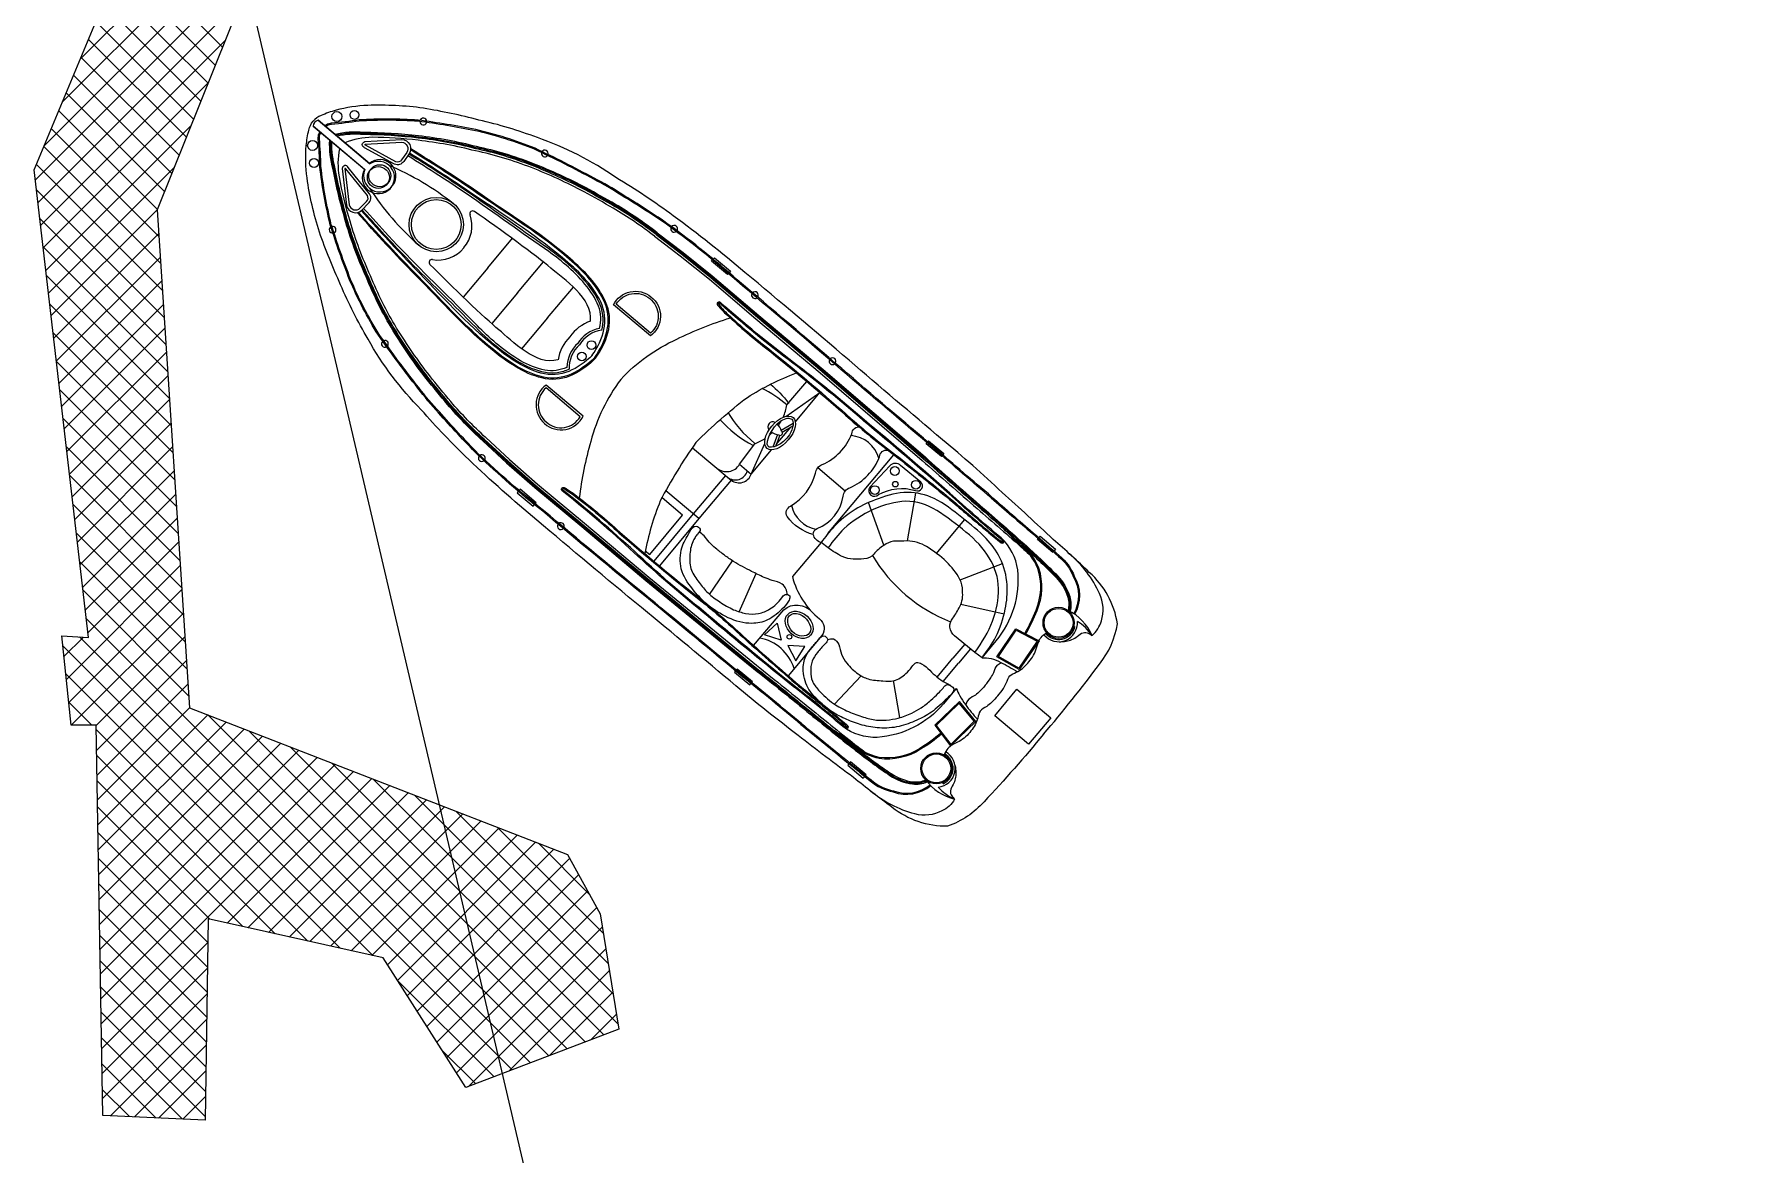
# Model space of a CAD drawing. Header units: metres. Extents: x 292998 to 294739, y 1989732 to 1993098.
# Drawn here: x 294618.9 to 294738.8, y 1990313.1 to 1990391.4 of the extents above; entities that cross this region are included whole.
import ezdxf

# ---------------------------------------------------------------- set-up
doc = ezdxf.new("R2010")
doc.units = ezdxf.units.M
doc.header["$MEASUREMENT"] = 0
doc.layers.add('PORT', color=5, linetype='Continuous')
doc.layers.add('village', color=3, linetype='Continuous')

msp = doc.modelspace()

# ---------------------------------------------------------------- linework, layer by layer
at = {"color": 32, "true_color": 0xcd6928}
for p, q in [((294650.64, 1990375.12), (294652.37, 1990377.18)), ((294652.73, 1990373.36), (294654.53, 1990375.52)), ((294650.64, 1990375.12), (294648.91, 1990373.05)), ((294652.73, 1990373.36), (294650.92, 1990371.21)), ((294654.82, 1990371.61), (294656.63, 1990373.77)), ((294654.82, 1990371.61), (294653, 1990369.45)), ((294671.5, 1990364.72), (294673.86, 1990366.39)), ((294672.16, 1990364.35), (294673.86, 1990366.39)), ((294670.91, 1990363.46), (294670.59, 1990362.57)), ((294671.06, 1990363.41), (294670.77, 1990362.62)), ((294670.82, 1990362.76), (294671.83, 1990363.96)), ((294671.16, 1990363.75), (294672, 1990364.24)), ((294671.24, 1990363.62), (294671.99, 1990364.06)), ((294669.07, 1990360.68), (294670.02, 1990362.82)), ((294669.07, 1990360.68), (294670.5, 1990362.38)), ((294668.26, 1990361.37), (294669.07, 1990360.68)), ((294675.65, 1990359.5), (294673.72, 1990361.12)), ((294674.44, 1990356.53), (294679.05, 1990362.03)), ((294678.34, 1990355.71), (294677.28, 1990358.69)), ((294680.01, 1990356.01), (294680.59, 1990359.36)), ((294665.02, 1990357.9), (294662.25, 1990354.6)), ((294665.41, 1990357.57), (294662.65, 1990354.27)), ((294682.04, 1990355.13), (294683.99, 1990357.49)), ((294666.16, 1990352.27), (294667.76, 1990354.62)), ((294683.69, 1990353.28), (294686.64, 1990354.42)), ((294668.23, 1990351.05), (294669.41, 1990353.72)), ((294683.74, 1990351.59), (294686.76, 1990350.9)), ((294691.63, 1990350.03), (294691.7, 1990350.01)), ((294682.07, 1990346.48), (294683.18, 1990347.8)), ((294684.01, 1990348.79), (294683.18, 1990347.8)), ((294684.41, 1990348.46), (294683.58, 1990347.47)), ((294674.89, 1990344.59), (294676.76, 1990346.58)), ((294682.49, 1990346.18), (294683.58, 1990347.47)), ((294679.47, 1990343.65), (294679.03, 1990346.24)), ((294682.46, 1990339.1), (294682.49, 1990339.03))]:
    msp.add_line(p, q, dxfattribs=at)
for points in [[(294689.51, 1990342.49, 0.01736), (294693.44, 1990347.4, 0.12634), (294694.69, 1990350.21, 0.172899), (294692.72, 1990353.81, 0.013884), (294690.2, 1990356.1, 0.008973), (294686.62, 1990359.4, 0.01509), (294682.45, 1990363.09, -0.002245), (294675.91, 1990368.65, 0.003342), (294668.63, 1990374.79, 0.016984), (294663.62, 1990378.75, 0.024546), (294659.61, 1990381.42, 0.067942), (294654.11, 1990384.22, 0.033948), (294650.02, 1990385.45, 0.022001), (294646.14, 1990386.28, 0.042872), (294642.25, 1990386.47, 0.059514), (294640.03, 1990386.13, 0.046364), (294638.98, 1990385.76, 0.104882), (294638.42, 1990385.37, 0.104882)], [(294689.51, 1990342.49, -0.01736), (294685.36, 1990337.77, -0.12634), (294682.81, 1990336.05, -0.172899), (294678.93, 1990337.37, -0.013884), (294676.23, 1990339.46, -0.008973), (294672.36, 1990342.41, -0.01509), (294668, 1990345.87, 0.002245), (294661.39, 1990351.35, -0.003342), (294654.08, 1990357.46, -0.016984), (294649.31, 1990361.7, -0.024546), (294645.99, 1990365.19, -0.067942), (294642.27, 1990370.12, -0.033948), (294640.35, 1990373.93, -0.022001), (294638.87, 1990377.61, -0.042872), (294638, 1990381.4, -0.059514), (294637.95, 1990383.66, -0.046364), (294638.13, 1990384.75, -0.104882), (294638.42, 1990385.37, -0.104882)], [(294685.91, 1990359.08, -0.006425), (294681.93, 1990362.51, -0.002217), (294675.4, 1990368.06, 0.003368), (294668.08, 1990374.28, 0.024633), (294663.38, 1990378.08, 0.015037), (294660.02, 1990380.26, 0.025439), (294658.09, 1990381.38, 0.013843), (294653.95, 1990383.47, 0.040266), (294649.8, 1990384.78, 0.016729), (294645.78, 1990385.44, 0.029739), (294641.64, 1990385.46, -0.01525), (294639.7, 1990385.22, 0.132389), (294639.36, 1990385.11, 0.028442), (294639.24, 1990385.03, 0.028442)], [(294685.86, 1990359.02, -0.006424), (294681.88, 1990362.45, -0.002217), (294675.35, 1990368, 0.003368), (294668.03, 1990374.22, 0.024633), (294663.34, 1990378.02, 0.015038), (294659.98, 1990380.19, 0.025461), (294658.06, 1990381.31, 0.013839), (294653.92, 1990383.4, 0.040238), (294649.78, 1990384.7, 0.016715), (294645.78, 1990385.36, 0.029693), (294641.65, 1990385.38, -0.015234), (294639.71, 1990385.14, 0.134036), (294639.4, 1990385.04, 0.024879), (294639.3, 1990384.98, 0.024879)], [(294672.55, 1990343.17, 0.006425), (294668.48, 1990346.49, 0.002217), (294661.88, 1990351.95, -0.003368), (294654.49, 1990358.08, -0.024633), (294649.93, 1990362.05, -0.015037), (294647.2, 1990364.98, -0.025439), (294645.76, 1990366.69, -0.013843), (294642.99, 1990370.41, -0.040266), (294640.98, 1990374.27, -0.016729), (294639.63, 1990378.11, -0.029739), (294638.89, 1990382.19, 0.01525), (294638.79, 1990384.13, -0.132389), (294638.84, 1990384.49, -0.028442), (294638.9, 1990384.62, -0.028442)], [(294672.6, 1990343.22, 0.006424), (294668.53, 1990346.55, 0.002217), (294661.93, 1990352.01, -0.003368), (294654.54, 1990358.14, -0.024633), (294649.98, 1990362.11, -0.015038), (294647.26, 1990365.03, -0.025461), (294645.82, 1990366.73, -0.013839), (294643.05, 1990370.45, -0.040238), (294641.05, 1990374.3, -0.016715), (294639.7, 1990378.13, -0.029693), (294638.97, 1990382.19, 0.015234), (294638.87, 1990384.14, -0.134036), (294638.91, 1990384.46, -0.024879), (294638.96, 1990384.57, -0.024879)], [(294650.29, 1990363.01, -0.031596), (294647.83, 1990365.55, -0.004928), (294646.33, 1990367.37, -0.02844), (294644.01, 1990370.74, -0.042875), (294642.16, 1990374.43, -0.035347), (294640.72, 1990378.28, -0.024093), (294639.82, 1990382, -0.079837), (294639.59, 1990384.03)], [(294650.34, 1990363.07, -0.031592), (294647.88, 1990365.6, -0.004926), (294646.4, 1990367.42, -0.028436), (294644.07, 1990370.78, -0.042895), (294642.23, 1990374.46, -0.035363), (294640.79, 1990378.3, -0.024111), (294639.89, 1990382.02, -0.077658), (294639.67, 1990383.97, -0.077658)], [(294650.39, 1990363.12, -0.031588), (294647.94, 1990365.65, -0.004924), (294646.46, 1990367.46, -0.028433), (294644.14, 1990370.82, -0.042917), (294642.3, 1990374.49, -0.035379), (294640.86, 1990378.32, -0.02413), (294639.97, 1990382.03, -0.075408), (294639.74, 1990383.91, -0.075408)], [(294662.5, 1990377.56, 0.031596), (294659.57, 1990379.55, 0.004928), (294657.52, 1990380.7, 0.02844), (294653.8, 1990382.41, 0.042875), (294649.85, 1990383.59, 0.035347), (294645.8, 1990384.34, 0.024093), (294641.98, 1990384.58, 0.079837), (294639.94, 1990384.44)], [(294662.45, 1990377.5, 0.031592), (294659.54, 1990379.48, 0.004926), (294657.49, 1990380.63, 0.028436), (294653.77, 1990382.34, 0.042895), (294649.83, 1990383.51, 0.035363), (294645.79, 1990384.26, 0.024111), (294641.98, 1990384.5, 0.077658), (294640.01, 1990384.38, 0.077658)], [(294662.41, 1990377.44, 0.031588), (294659.5, 1990379.41, 0.004924), (294657.45, 1990380.56, 0.028433), (294653.74, 1990382.26, 0.042917), (294649.81, 1990383.44, 0.035379), (294645.78, 1990384.19, 0.02413), (294641.97, 1990384.43, 0.075408), (294640.09, 1990384.32, 0.075408)], [(294662.31, 1990377.32, 0.031581), (294659.42, 1990379.28, 0.00492), (294657.38, 1990380.43, 0.028426), (294653.69, 1990382.12, 0.042959), (294649.78, 1990383.29, 0.035411), (294645.77, 1990384.03, 0.028829), (294642.57, 1990384.24, 0.092336), (294640.64, 1990383.86, 0.080328)], [(294645.12, 1990383.07), (294644.76, 1990382.56, -0.382221), (294644.12, 1990382.36), (294642.03, 1990383.51, -0.786544), (294642.04, 1990383.94), (294644.62, 1990384.08, -0.616464), (294645.12, 1990383.07, -3.844907)], [(294650.49, 1990363.24, -0.031581), (294648.06, 1990365.75, -0.00492), (294646.58, 1990367.56, -0.028426), (294644.27, 1990370.9, -0.042959), (294642.44, 1990374.55, -0.035411), (294641.01, 1990378.37, -0.028829), (294640.26, 1990381.48, -0.092336), (294640.3, 1990383.44, -0.080328)], [(294641.85, 1990379.17), (294642.28, 1990379.61, 0.382221), (294642.38, 1990380.28), (294640.88, 1990382.14, 0.786544), (294640.46, 1990382.05), (294640.76, 1990379.49, 0.616464), (294641.85, 1990379.17, 3.844907)], [(294662.31, 1990377.32), (294664.11, 1990375.95), (294666.15, 1990374.31), (294669.4, 1990371.54), (294673.9, 1990367.77), (294681.03, 1990361.64, 0.002601), (294684.87, 1990358.27, -0.00441), (294688.14, 1990355.42, -0.002867), (294688.62, 1990354.97, -0.002867)], [(294662.41, 1990377.44), (294664.21, 1990376.07), (294666.25, 1990374.43), (294669.5, 1990371.66), (294674, 1990367.89), (294681.13, 1990361.76, 0.002601), (294684.97, 1990358.39, -0.00441), (294688.24, 1990355.53, -0.012997), (294690.39, 1990353.46, -0.113276), (294691.21, 1990352.07, -0.142458), (294691.23, 1990351.15, -0.142458)], [(294662.45, 1990377.5), (294664.26, 1990376.13), (294666.3, 1990374.48), (294669.55, 1990371.72), (294674.05, 1990367.95), (294681.18, 1990361.82, 0.002601), (294685.02, 1990358.45, -0.004411), (294688.29, 1990355.59, -0.013003), (294690.44, 1990353.52, -0.113337), (294691.28, 1990352.09, -0.144821), (294691.3, 1990351.12, -0.138987)], [(294662.5, 1990377.56), (294664.3, 1990376.19), (294666.35, 1990374.54), (294669.6, 1990371.78), (294674.1, 1990368.01), (294681.23, 1990361.88, 0.002601), (294685.07, 1990358.51, -0.004411), (294688.34, 1990355.64, -0.013009), (294690.5, 1990353.57, -0.113396), (294691.35, 1990352.11, -0.146005), (294691.37, 1990351.08, -1.595219)], [(294662.02, 1990370.35), (294659.43, 1990372.52, -0.483063), (294662.06, 1990373.08, -0.50024), (294662.02, 1990370.35, -0.418424)], [(294685.22, 1990347.84), (294686.2, 1990349.01, 0.202722), (294687.71, 1990353.98, 0.178768), (294686.55, 1990356.22, -0.010028), (294682.96, 1990359.36, 0.005356), (294676.97, 1990364.48, 0.016605), (294672.02, 1990368.5, -0.018921), (294666.91, 1990372.69, 0.925873), (294666.71, 1990372.51, 0.041202), (294667.54, 1990371.67, 0.024461), (294670.44, 1990369.23, -0.012888), (294676.01, 1990364.5, 0.019359), (294679.33, 1990361.82, -0.002375), (294683.18, 1990358.72, 0.006386), (294685.58, 1990356.68, 0.013656), (294686.55, 1990355.88, 0.862706), (294686.73, 1990356.04, -0.648089)], [(294686.67, 1990356, 0.016488), (294686.5, 1990356.16, -0.010023), (294682.91, 1990359.31, 0.005356), (294676.92, 1990364.42, 0.016607), (294671.98, 1990368.44, -0.018921), (294666.86, 1990372.63, -0.01143), (294666.85, 1990372.63, 0.913283), (294666.77, 1990372.56, 0.041174), (294667.59, 1990371.73, 0.024478), (294670.49, 1990369.29, -0.012889), (294676.06, 1990364.56, 0.019362), (294679.38, 1990361.88, -0.002377), (294683.23, 1990358.78, 0.006391), (294685.63, 1990356.73, 0.013664), (294686.6, 1990355.94, -0.000701), (294686.6, 1990355.94, 0.819976), (294686.67, 1990356, 0.819976)], [(294659.94, 1990367.31, -0.096403), (294663.86, 1990370.12, -0.040538), (294667.61, 1990371.61, -1.92312)], [(294659.94, 1990367.31, 0.096403), (294657.85, 1990362.97, 0.040538), (294657.04, 1990359.01, 1.92312)], [(294665.2, 1990362.89, -0.033687), (294668.8, 1990366.05, -0.051879), (294672.23, 1990367.76, -1.92312)], [(294657.31, 1990364.74), (294654.72, 1990366.91, 0.483063), (294654.62, 1990364.22, 0.50024), (294657.31, 1990364.74, 0.418424)], [(294673.41, 1990356.45, -0.164009), (294671.58, 1990357.71, -0.407559), (294671.81, 1990358.45, 0.20466), (294673.57, 1990360.75, -0.28657), (294674.04, 1990361.35, 0.198759), (294676.11, 1990363.51, -0.45148), (294676.69, 1990363.98, -1.463971)], [(294650.29, 1990363.01), (294651.95, 1990361.47), (294653.93, 1990359.74), (294657.22, 1990357.02), (294661.71, 1990353.25), (294668.99, 1990347.28, -0.002601), (294672.97, 1990344.08, 0.004411), (294676.36, 1990341.36, 0.013009), (294678.77, 1990339.6, 0.113396), (294680.36, 1990339.01, 0.146005), (294681.38, 1990339.17, 1.595219)], [(294650.34, 1990363.07), (294652, 1990361.53), (294653.98, 1990359.8), (294657.27, 1990357.08), (294661.76, 1990353.31), (294669.03, 1990347.34, -0.002601), (294673.02, 1990344.14, 0.004411), (294676.4, 1990341.42, 0.013003), (294678.81, 1990339.66, 0.113337), (294680.37, 1990339.08, 0.144821), (294681.33, 1990339.24, 0.138987)], [(294650.39, 1990363.12), (294652.06, 1990361.59), (294654.03, 1990359.86), (294657.31, 1990357.14), (294661.81, 1990353.37), (294669.08, 1990347.4, -0.002601), (294673.07, 1990344.2, 0.00441), (294676.45, 1990341.48, 0.012997), (294678.86, 1990339.73, 0.113276), (294680.38, 1990339.16, 0.142458), (294681.28, 1990339.3, 0.142458)], [(294650.5, 1990363.24), (294652.16, 1990361.7), (294654.13, 1990359.98), (294657.41, 1990357.25), (294661.91, 1990353.48), (294669.18, 1990347.52, -0.002601), (294673.16, 1990344.32, 0.00441), (294676.54, 1990341.61, 0.002867), (294677.07, 1990341.21, 0.002867)], [(294665.2, 1990362.89, 0.033687), (294662.71, 1990358.81, 0.051879), (294661.63, 1990355.12, 1.92312)], [(294664.97, 1990362.52), (294666.67, 1990361.1, 0.462925), (294668.26, 1990361.37), (294669.32, 1990362.81)], [(294673.96, 1990355.9, -0.291269), (294673.41, 1990356.46, -0.299867), (294673.68, 1990356.88, 0.273478), (294675.5, 1990359.13, -0.28657), (294675.97, 1990359.73, 0.198759), (294678.05, 1990361.89, -0.45148), (294678.62, 1990362.36, -1.463971)], [(294666.67, 1990361.1), (294667.4, 1990360.48, 0.545737), (294668.8, 1990360.91, 0.282905)], [(294683.41, 1990345.69), (294682.52, 1990344.62, -0.202722), (294677.89, 1990342.27, -0.178768), (294675.48, 1990343.03, 0.010028), (294671.76, 1990346.02, -0.005356), (294665.68, 1990351.03, -0.016605), (294660.87, 1990355.2, 0.018921), (294655.85, 1990359.51, -0.925873), (294655.99, 1990359.74, -0.041202), (294656.96, 1990359.07, -0.024461), (294659.87, 1990356.63, 0.012888), (294665.49, 1990351.97, -0.019359), (294668.71, 1990349.16, 0.002375), (294672.43, 1990345.91, -0.006386), (294674.86, 1990343.9, -0.013656), (294675.82, 1990343.08, -0.862706), (294675.68, 1990342.88, 0.648089)], [(294667.4, 1990360.48), (294667.67, 1990360.26, 0.516839), (294669.07, 1990360.68, 0.282905)], [(294675.72, 1990342.95, -0.016488), (294675.53, 1990343.09, 0.010023), (294671.81, 1990346.08, -0.005356), (294665.73, 1990351.09, -0.016607), (294660.92, 1990355.26, 0.018921), (294655.9, 1990359.57, 0.01143), (294655.9, 1990359.58, -0.913283), (294655.95, 1990359.67, -0.041174), (294656.91, 1990359.01, -0.024478), (294659.82, 1990356.58, 0.012889), (294665.44, 1990351.91, -0.019362), (294668.66, 1990349.11, 0.002377), (294672.38, 1990345.85, -0.006391), (294674.81, 1990343.85, -0.013664), (294675.76, 1990343.02, 0.000701), (294675.77, 1990343.02, -0.819976), (294675.72, 1990342.95, -0.819976)], [(294685.86, 1990359.02, 0.002941), (294688.74, 1990356.53, -0.002014), (294690.57, 1990354.92, -0.130992), (294691.6, 1990353.51, -0.261832), (294691.63, 1990350.91, -0.261832)], [(294685.91, 1990359.08, 0.002942), (294688.79, 1990356.58, -0.002013), (294690.62, 1990354.98, -0.130442), (294691.67, 1990353.54, -0.261246), (294691.69, 1990350.88, -0.209197)], [(294688.21, 1990349.54, 0.043334), (294688.99, 1990351.17, 0.18333), (294689.12, 1990354.09, 0.123985), (294687.82, 1990355.8, -0.015377), (294686.73, 1990356.86)], [(294673.96, 1990355.9), (294671.95, 1990353.51, 0.158322), (294673.85, 1990350.55, -0.417676), (294674.02, 1990349.4), (294671.65, 1990346.58)], [(294685.22, 1990347.84), (294684.72, 1990348.2), (294683.3, 1990349.38, -0.448043), (294683.18, 1990350.61, 0.025561), (294683.67, 1990351.43, 0.15676), (294683.84, 1990352.52, 0.144288), (294683.67, 1990353.32, 0.079427), (294682.72, 1990354.55, 0.054179), (294681.34, 1990355.61, 0.127294), (294679.99, 1990356.01, -0.025195), (294679.03, 1990355.99, 0.112656), (294678.34, 1990355.7, 0.061652), (294677.64, 1990355.09, -0.222278), (294676.95, 1990354.75, -0.049109), (294676.21, 1990354.74, -0.09997), (294675.44, 1990354.91, -0.045992), (294674.45, 1990355.53), (294673.96, 1990355.9)], [(294688.27, 1990349.51, 0.043195), (294689.06, 1990351.14, 0.183415), (294689.19, 1990354.11, 0.094511), (294688.26, 1990355.51)], [(294692.91, 1990349.4, 0.164393), (294693.56, 1990350.42, 0.188684), (294693.44, 1990352.32, 0.10758), (294691.33, 1990355.1)], [(294669.24, 1990348.7), (294671.34, 1990351.2, -0.406088), (294673.32, 1990351.04)], [(294672.55, 1990343.17, -0.002942), (294675.51, 1990340.75, 0.002013), (294677.4, 1990339.23, 0.130442), (294679.01, 1990338.45, 0.261246), (294681.63, 1990338.89, 0.209197)], [(294672.6, 1990343.22, -0.002941), (294675.56, 1990340.81, 0.002014), (294677.45, 1990339.29, 0.130992), (294679.03, 1990338.52, 0.261832), (294681.59, 1990338.95, 0.261832)], [(294682.34, 1990342.56, -0.043334), (294680.87, 1990341.5, -0.18333), (294678.02, 1990340.87, -0.123985), (294676.11, 1990341.85, 0.015377), (294674.88, 1990342.74)], [(294682.39, 1990342.49, -0.043195), (294680.91, 1990341.44, -0.183415), (294678.01, 1990340.79, -0.094511), (294676.47, 1990341.47)], [(294683.3, 1990337.95, -0.164393), (294682.41, 1990337.13, -0.188684), (294680.52, 1990336.91, -0.10758), (294677.41, 1990338.51)]]:
    msp.add_lwpolyline(points, format="xyb", dxfattribs=at)
for points in [[(294642.01, 1990382), (294638.42, 1990385.02)], [(294638.42, 1990385.02), (294642.04, 1990381.98)], [(294638.77, 1990385.43), (294642.39, 1990382.39)], [(294642.36, 1990382.41), (294638.77, 1990385.43)], [(294667.47, 1990374.71), (294667.41, 1990374.64), (294666.29, 1990375.58), (294666.36, 1990375.66)], [(294666.41, 1990375.72), (294666.5, 1990375.82), (294667.62, 1990374.88), (294667.52, 1990374.77)], [(294671.57, 1990365.53), (294672.97, 1990367.15)], [(294682.42, 1990361.97), (294682.37, 1990361.91), (294681.3, 1990362.81), (294681.36, 1990362.88)], [(294681.41, 1990362.94), (294681.48, 1990363.02), (294682.55, 1990362.12), (294682.47, 1990362.03)], [(294667.67, 1990360.26), (294665.41, 1990357.57), (294663.09, 1990359.52)], [(294667.28, 1990360.59), (294665.02, 1990357.9)], [(294652.78, 1990359.48), (294652.69, 1990359.38), (294653.81, 1990358.44), (294653.91, 1990358.55)], [(294653.96, 1990358.61), (294654.02, 1990358.68), (294652.9, 1990359.62), (294652.83, 1990359.54)], [(294661.66, 1990355.32), (294661.97, 1990355.06), (294664.27, 1990357.81), (294662.83, 1990359.02)], [(294690.2, 1990355.25), (294690.17, 1990355.21), (294689.09, 1990356.12), (294689.14, 1990356.18)], [(294689.19, 1990356.24), (294689.28, 1990356.35), (294690.36, 1990355.44), (294690.25, 1990355.31)], [(294667.97, 1990346.92), (294667.9, 1990346.84), (294668.97, 1990345.94), (294669.05, 1990346.03)], [(294669.1, 1990346.09), (294669.15, 1990346.15), (294668.08, 1990347.05), (294668.01, 1990346.98)], [(294675.92, 1990340.42), (294675.83, 1990340.32), (294676.91, 1990339.41), (294677.02, 1990339.54)], [(294677.07, 1990339.6), (294677.1, 1990339.64), (294676.02, 1990340.55), (294675.97, 1990340.48)]]:
    msp.add_lwpolyline(points, dxfattribs=at)
for points in [[(294644.97, 1990383.18), (294644.6, 1990382.67, -0.383069), (294644.21, 1990382.53), (294642.09, 1990383.7, -0.853636), (294642.07, 1990383.75), (294644.62, 1990383.89, -0.613527)], [(294641.71, 1990379.3), (294642.15, 1990379.75, 0.383069), (294642.22, 1990380.17), (294640.71, 1990382.04, 0.853636), (294640.65, 1990382.05), (294640.95, 1990379.52, 0.613527)], [(294662.02, 1990370.54), (294659.62, 1990372.56, -0.460147), (294661.97, 1990372.96, -0.47706)], [(294657.11, 1990364.7), (294654.72, 1990366.71, 0.460147), (294654.72, 1990364.33, 0.47706)], [(294677.36, 1990359.76, 0.917705), (294677.98, 1990359.25, -0.209704), (294680.57, 1990359.53, 0.850912), (294680.93, 1990360.11), (294679.52, 1990361.29, 0.435659), (294678.77, 1990361.25)]]:
    msp.add_lwpolyline(points, format="xyb", close=True, dxfattribs=at)
for points in [[(294671.16, 1990349.07), (294670, 1990349.43), (294670.89, 1990350.26)], [(294687.81, 1990347.01), (294686.25, 1990347.89), (294687.58, 1990349.87), (294689.2, 1990349.03)], [(294687.79, 1990347.11), (294686.36, 1990347.92), (294687.6, 1990349.77), (294689.08, 1990349)], [(294671.62, 1990348.69), (294672.18, 1990347.61), (294672.83, 1990348.63)], [(294688.47, 1990341.79), (294686.1, 1990343.78), (294687.65, 1990345.63), (294690.02, 1990343.64)], [(294684.77, 1990343.38), (294683.63, 1990344.77), (294681.91, 1990343.12), (294683.02, 1990341.67)], [(294684.67, 1990343.39), (294683.62, 1990344.66), (294682.01, 1990343.11), (294683.03, 1990341.78)]]:
    msp.add_lwpolyline(points, close=True, dxfattribs=at)
for centre, radius in [((294641.32, 1990385.81), 0.313), ((294640.09, 1990385.69), 0.349), ((294638.39, 1990383.67), 0.349), ((294638.49, 1990382.44), 0.313), ((294642.99, 1990381.43), 0.771), ((294643.09, 1990381.55), 0.771), ((294647.04, 1990378.14), 1.9), ((294647.04, 1990378.14), 1.9), ((294647.04, 1990378.14), 1.74), ((294647.04, 1990378.14), 1.74), ((294657.89, 1990369.71), 0.305), ((294657.22, 1990368.91), 0.305), ((294679.11, 1990360.9), 0.304), ((294677.72, 1990359.57), 0.304), ((294679.15, 1990359.98), 0.197), ((294680.58, 1990359.94), 0.304), ((294690.57, 1990350.28), 1.09), ((294690.57, 1990350.28), 1.01), ((294671.74, 1990349.3), 0.163), ((294682.02, 1990340.1), 1.09), ((294682.02, 1990340.1), 1.01)]:
    msp.add_circle(centre, radius, dxfattribs=at)
for centre, radius, start, end in [((294638.88, 1990384.99), 0.456, 103.9029, 176.0881), ((294638.88, 1990384.99), 0.456, 103.9029, 176.0881), ((294646.13, 1990385.34), 0.237, 178.4028, 345.9853), ((294646.13, 1990385.34), 0.237, 4.623, 159.7651), ((294642.99, 1990381.43), 1.13, 149.8795, 122.329), ((294643.09, 1990381.55), 1.13, 157.662, 130.1115), ((294654.63, 1990383.11), 0.237, 167.0147, 321.6489), ((294654.63, 1990383.11), 0.237, 340.284, 148.3797), ((294635.74, 1990363.8), 20.14, 51.5973, 66.6681), ((294659.19, 1990391.75), 20.14, 213.3229, 228.3937), ((294649.59, 1990378.89), 0.202, 54.3332, 200.8009), ((294639.79, 1990377.78), 0.237, 120.2259, 275.368), ((294639.79, 1990377.78), 0.237, 294.0057, 101.5882), ((294647.26, 1990378.04), 2.28, 318.2552, 20.0563), ((294663.68, 1990377.84), 0.237, 157.3348, 309.6105), ((294663.68, 1990377.84), 0.237, 328.2694, 138.6759), ((294646.74, 1990375.49), 0.202, 79.1901, 225.6578), ((294647.17, 1990377.93), 2.28, 259.9347, 321.7359), ((294669.33, 1990373.2), 0.237, 153.6256, 306.2061), ((294669.33, 1990373.2), 0.237, 324.8663, 134.9654), ((294658.78, 1990368.66), 2.89, 109.1196, 145.722), ((294658.89, 1990368.61), 2.3, 100.9573, 148.707), ((294658.89, 1990368.61), 2.15, 97.4999, 148.707), ((294643.45, 1990369.79), 0.237, 131.6114, 299.707), ((294643.45, 1990369.79), 0.237, 318.3421, 112.9763), ((294658.41, 1990368.22), 2.89, 134.269, 170.8714), ((294658.48, 1990368.11), 2.3, 131.284, 179.0337), ((294658.48, 1990368.11), 2.15, 131.284, 182.4911), ((294674.76, 1990368.58), 0.237, 151.2175, 307.4666), ((294674.76, 1990368.58), 0.237, 326.0908, 132.5933), ((294668.07, 1990366.13), 3.55, 335.4297, 350.1855), ((294670.58, 1990363.99), 0.347, 60.7978, 219.1434), ((294671.17, 1990364.66), 1.24, 226.1109, 226.3803), ((294668.07, 1990366.13), 3.55, 309.9446, 314.1845), ((294671.17, 1990364.66), 1.24, 235.598, 261.5909), ((294670.02, 1990363.3), 1.24, 53.6108, 53.8801), ((294670.02, 1990363.3), 1.24, 18.4001, 46.0402), ((294668.07, 1990366.13), 3.55, 324.898, 331.2373), ((294671.09, 1990363.56), 0.166, 229.9955, 49.9955), ((294675.86, 1990361.15), 2.24, 16.62, 84.7674), ((294668.07, 1990366.13), 3.55, 290.6205, 303.9715), ((294650.22, 1990361.8), 0.237, 141.3151, 311.7217), ((294650.22, 1990361.8), 0.237, 330.3805, 122.6562), ((294674.06, 1990359.01), 2.24, 193.1955, 257.3997), ((294655.76, 1990357.04), 0.237, 145.0256, 315.1247), ((294655.76, 1990357.04), 0.237, 333.7849, 126.3654), ((294687.13, 1990360.73), 11.17, 210.895, 248.3676), ((294690.57, 1990350.28), 1.32, 219.3213, 4.2229), ((294689.69, 1990347.99), 3.52, 23.6642, 63.9998), ((294690.01, 1990347.4), 3.52, 34.6376, 57.8701), ((294669.09, 1990346.15), 3.12, 17.4641, 79.3515), ((294690.57, 1990350.28), 1.17, 219.3213, 346.2712), ((294682.02, 1990340.1), 1.32, 275.7681, 60.6697), ((294682.02, 1990340.1), 1.17, 293.7198, 60.6697), ((294684.13, 1990341.37), 3.52, 215.9912, 256.3268), ((294684.76, 1990341.15), 3.52, 222.1209, 245.3534)]:
    msp.add_arc(centre, radius, start, end, dxfattribs=at)
for start_param, end_param in [(4.712389, 5.232342), (0.830012, 1.576846)]:
    msp.add_ellipse((294670.44, 1990364.18), major_axis=(-3.17, 2.66), ratio=0.425319, start_param=start_param, end_param=end_param, dxfattribs=at)
for centre, major_axis, ratio in [((294671.09, 1990363.56), (0.91, 1.08), 0.533092), ((294672.42, 1990350.14), (-0.799, 0.734), 0.758117)]:
    msp.add_ellipse(centre, major_axis=major_axis, ratio=ratio, dxfattribs=at)
for points, knots in [([(294658.46, 1990370.87), (294658.58, 1990371.4), (294658.58, 1990371.92), (294657.97, 1990373.51), (294657.03, 1990374.51), (294655.21, 1990376.09), (294654.21, 1990376.74), (294651.24, 1990378.81), (294649.27, 1990380.26), (294646.5, 1990382.03), (294645.78, 1990382.49), (294645.05, 1990382.94)], [0.0248254, 0.0248254, 0.0248254, 0.0248254, 0.0474598, 0.0474598, 0.0949196, 0.0949196, 0.1423794, 0.1423794, 0.237299, 0.237299, 0.2709084, 0.2709084, 0.2709084, 0.2709084]), ([(294658.61, 1990370.74), (294658.69, 1990371.02), (294658.86, 1990372.25), (294657.07, 1990375.03), (294653.26, 1990377.53), (294649.18, 1990380.54), (294646.31, 1990382.33), (294645.13, 1990383.07)], [0.0234044, 0.0234044, 0.0234044, 0.0234044, 0.0350942, 0.0739111, 0.138251, 0.2165713, 0.2709084, 0.2709084, 0.2709084, 0.2709084]), ([(294657.93, 1990368.97), (294658.73, 1990370.1), (294659.14, 1990371.47), (294657.95, 1990373.98), (294656.88, 1990374.97), (294653.79, 1990377.55), (294651.56, 1990378.93), (294647.98, 1990381.37), (294646.57, 1990382.26), (294645.17, 1990383.14)], [0, 0, 0, 0, 0.0508337, 0.0508337, 0.1016674, 0.1016674, 0.2060328, 0.2060328, 0.2709084, 0.2709084, 0.2709084, 0.2709084]), ([(294658.12, 1990368.83), (294658.9, 1990369.94), (294659.38, 1990371.34), (294658.32, 1990373.88), (294657.3, 1990374.89), (294654.31, 1990377.48), (294652.12, 1990378.8), (294648.44, 1990381.34), (294646.88, 1990382.34), (294645.24, 1990383.36)], [0, 0, 0, 0, 0.0480884, 0.0480884, 0.0961768, 0.0961768, 0.1985377, 0.1985377, 0.2704106, 0.2704106, 0.2704106, 0.2704106]), ([(294658.18, 1990368.79), (294658.94, 1990369.86), (294659.46, 1990371.23), (294658.5, 1990373.75), (294657.53, 1990374.76), (294654.59, 1990377.38), (294652.4, 1990378.69), (294648.64, 1990381.31), (294646.98, 1990382.36), (294645.25, 1990383.44)], [0, 0, 0, 0, 0.0462196, 0.0462196, 0.0924392, 0.0924392, 0.1947325, 0.1947325, 0.2709084, 0.2709084, 0.2709084, 0.2709084]), ([(294658.18, 1990368.79), (294657.25, 1990367.85), (294656, 1990367.1), (294653.35, 1990367.61), (294652.18, 1990368.39), (294649.09, 1990370.83), (294647.43, 1990372.76), (294644.19, 1990376.01), (294642.87, 1990377.46), (294641.5, 1990378.98)], [0, 0, 0, 0, 0.0462196, 0.0462196, 0.0924392, 0.0924392, 0.1947325, 0.1947325, 0.2709084, 0.2709084, 0.2709084, 0.2709084]), ([(294658.12, 1990368.84), (294657.17, 1990367.88), (294655.88, 1990367.16), (294653.19, 1990367.77), (294652.02, 1990368.59), (294648.95, 1990371.09), (294647.27, 1990373.02), (294644.12, 1990376.2), (294642.87, 1990377.56), (294641.59, 1990379)], [0, 0, 0, 0, 0.0480884, 0.0480884, 0.0961768, 0.0961768, 0.1985377, 0.1985377, 0.2704106, 0.2704106, 0.2704106, 0.2704106]), ([(294657.96, 1990369), (294656.99, 1990368.02), (294655.71, 1990367.38), (294653.02, 1990368.11), (294651.86, 1990369), (294648.78, 1990371.58), (294647.04, 1990373.54), (294644.02, 1990376.65), (294642.9, 1990377.88), (294641.79, 1990379.11)], [0, 0, 0, 0, 0.0508337, 0.0508337, 0.1016674, 0.1016674, 0.2060328, 0.2060328, 0.2709084, 0.2709084, 0.2709084, 0.2709084]), ([(294656.33, 1990368.02), (294656.07, 1990367.9), (294654.89, 1990367.51), (294651.84, 1990368.8), (294648.72, 1990372.11), (294645.04, 1990375.61), (294642.78, 1990378.13), (294641.85, 1990379.16)], [0.0234044, 0.0234044, 0.0234044, 0.0234044, 0.0350942, 0.0739111, 0.138251, 0.2165713, 0.2709084, 0.2709084, 0.2709084, 0.2709084]), ([(294656.18, 1990368.15), (294655.68, 1990367.94), (294655.17, 1990367.85), (294653.49, 1990368.17), (294652.34, 1990368.92), (294650.47, 1990370.45), (294649.66, 1990371.32), (294647.1, 1990373.89), (294645.34, 1990375.57), (294643.11, 1990377.99), (294642.54, 1990378.63), (294641.96, 1990379.27)], [0.0248254, 0.0248254, 0.0248254, 0.0248254, 0.0474598, 0.0474598, 0.0949196, 0.0949196, 0.1423794, 0.1423794, 0.237299, 0.237299, 0.2709084, 0.2709084, 0.2709084, 0.2709084]), ([(294657.83, 1990371.39), (294658.02, 1990372.98), (294655.94, 1990374.33), (294654.07, 1990375.93), (294651.46, 1990377.84), (294649.71, 1990379.06)], [0.0313661, 0.0313661, 0.0313661, 0.0313661, 0.1084744, 0.1084744, 0.1920729, 0.1920729, 0.1920729, 0.1920729]), ([(294655.55, 1990368.68), (294654.02, 1990368.22), (294652.33, 1990370.03), (294650.43, 1990371.59), (294648.1, 1990373.84), (294646.59, 1990375.35)], [0.0313661, 0.0313661, 0.0313661, 0.0313661, 0.1084744, 0.1084744, 0.1920729, 0.1920729, 0.1920729, 0.1920729]), ([(294671.9, 1990364.52), (294671.78, 1990364.63), (294671.49, 1990364.62), (294670.5, 1990363.99), (294670.05, 1990362.92), (294670.42, 1990362.38), (294671.28, 1990362.72), (294672.05, 1990363.92), (294672.06, 1990364.39), (294671.9, 1990364.52)], [0, 0, 0, 0, 1.031451, 1.031451, 2.992455, 2.992455, 4.95346, 4.95346, 6.283185, 6.283185, 6.283185, 6.283185]), ([(294684.72, 1990348.2), (294685.75, 1990349.63), (294686.4, 1990351.13), (294686.34, 1990354.23), (294685.42, 1990355.56), (294682.76, 1990357.7), (294681.38, 1990358.84), (294678.41, 1990358.72), (294676.72, 1990357.95), (294675.15, 1990356.47), (294674.81, 1990356.02), (294674.45, 1990355.53)], [0, 0, 0, 0, 0.0684102, 0.0684102, 0.1368204, 0.1368204, 0.2052306, 0.2052306, 0.2736407, 0.2736407, 0.2974604, 0.2974604, 0.2974604, 0.2974604]), ([(294671.73, 1990350.77), (294671.49, 1990350.5), (294671.64, 1990349.86), (294672.55, 1990349.22), (294673.1, 1990349.33), (294673.33, 1990350.07), (294672.95, 1990350.71), (294672.16, 1990350.99), (294671.88, 1990350.93), (294671.73, 1990350.77)], [0, 0, 0, 0, 1.743273, 1.743273, 3.486547, 3.486547, 5.22982, 5.22982, 6.283185, 6.283185, 6.283185, 6.283185]), ([(294685.44, 1990345.91), (294685.58, 1990346.08), (294685.81, 1990346.36), (294686.06, 1990346.83), (294686.19, 1990347.31), (294686.46, 1990347.44), (294686.57, 1990347.49)], [0, 0, 0, 0, 0.00840925, 0.01405459, 0.02148076, 0.02583256, 0.02583256, 0.02583256, 0.02583256]), ([(294685.44, 1990345.91), (294685.3, 1990345.74), (294685.06, 1990345.47), (294684.64, 1990345.13), (294684.19, 1990344.93), (294684.11, 1990344.64), (294684.08, 1990344.53)], [0, 0, 0, 0, 0.00840925, 0.01405459, 0.02148076, 0.02583256, 0.02583256, 0.02583256, 0.02583256])]:
    msp.add_open_spline(points, degree=3, knots=knots, dxfattribs=at)
for points in [[(294670.42, 1990366.97), (294670.87, 1990366.6), (294671.3, 1990366.15), (294671.69, 1990365.63)], [(294666.9, 1990364.49), (294667.49, 1990363.82), (294668.26, 1990363.18), (294669.22, 1990362.69)]]:
    msp.add_open_spline(points, degree=3, dxfattribs=at)
for points in [[(294685.22, 1990347.84), (294686.18, 1990349.31), (294686.84, 1990351.24), (294686.97, 1990352.93), (294686.47, 1990354.82), (294685.51, 1990356.17), (294683.81, 1990357.64), (294681.86, 1990358.98), (294680.01, 1990359.4), (294677.95, 1990358.96), (294676.33, 1990358.2), (294674.84, 1990356.99), (294673.96, 1990355.9)], [(294665.14, 1990356.25), (294665.32, 1990356.49), (294665.5, 1990356.83), (294665.21, 1990357.04), (294664.76, 1990356.62), (294664.22, 1990355.53), (294664.18, 1990354.05), (294664.96, 1990352.65), (294665.97, 1990351.58), (294667.46, 1990350.64), (294669.12, 1990350.24), (294670.2, 1990350.48), (294671.34, 1990351.36), (294671.72, 1990351.87), (294671.76, 1990352.17), (294671.44, 1990352.26), (294671.2, 1990352.03), (294670.38, 1990351.25), (294669.59, 1990350.93), (294668.68, 1990350.94), (294667.84, 1990351.2), (294666.88, 1990351.74), (294666.05, 1990352.37), (294665.42, 1990353.11), (294664.89, 1990353.97), (294664.78, 1990354.96), (294664.98, 1990355.95), (294665.14, 1990356.25)], [(294671.59, 1990352.26), (294671.5, 1990352.65), (294671.24, 1990352.98), (294670.54, 1990353.25), (294669.97, 1990353.46), (294669.1, 1990353.88), (294667.83, 1990354.57), (294667.2, 1990355.01), (294666.58, 1990355.5), (294666.13, 1990355.93), (294665.77, 1990356.36), (294665.44, 1990356.64)], [(294674.42, 1990349.12), (294674.82, 1990349.15), (294675.19, 1990348.76), (294675.39, 1990348.09), (294675.76, 1990347.45), (294676.55, 1990346.71), (294677.25, 1990346.36), (294678.28, 1990346.22), (294679.06, 1990346.24), (294679.88, 1990346.73), (294680.31, 1990347.2), (294680.64, 1990347.5), (294680.99, 1990347.42), (294681.56, 1990346.96), (294682.68, 1990346.08), (294683.25, 1990345.66), (294682.79, 1990345.02), (294681.67, 1990344.03), (294680.65, 1990343.47), (294679.41, 1990343.03), (294678.04, 1990342.93), (294676.84, 1990343.13), (294675.75, 1990343.52), (294674.74, 1990344.05), (294673.81, 1990344.81), (294673.03, 1990345.75), (294672.79, 1990346.39), (294672.71, 1990347.09), (294672.95, 1990348.07), (294673.31, 1990348.56), (294673.79, 1990349.13), (294674.15, 1990349.37), (294674.42, 1990349.12), (294674.24, 1990348.81), (294673.7, 1990348.2), (294673.34, 1990347.59), (294673.23, 1990346.86), (294673.35, 1990346.21), (294673.78, 1990345.58), (294674.83, 1990344.63), (294675.88, 1990344.07), (294676.92, 1990343.69), (294677.84, 1990343.48), (294678.52, 1990343.48), (294679.36, 1990343.62), (294680.31, 1990343.97), (294680.96, 1990344.34), (294681.64, 1990344.86), (294682.15, 1990345.35), (294682.49, 1990345.71), (294682.77, 1990345.96), (294683, 1990345.91)], [(294686.32, 1990345.17), (294686.71, 1990345.68), (294686.91, 1990346.07), (294687.17, 1990346.58), (294687.6, 1990346.82), (294688.41, 1990347.45), (294688.98, 1990348.38), (294689.16, 1990348.94), (294689.34, 1990349.25), (294689.73, 1990349.59)], [(294690.61, 1990348.96), (294691.1, 1990348.99), (294691.88, 1990349.33), (294692.28, 1990349.59), (294692.65, 1990349.56), (294692.91, 1990349.4)], [(294685.22, 1990347.84), (294685.85, 1990347.78), (294686.53, 1990347.51), (294687.69, 1990346.86)], [(294683.41, 1990345.69), (294683.66, 1990345.18), (294684.05, 1990344.56), (294684.89, 1990343.53)], [(294686.32, 1990345.17), (294685.88, 1990344.7), (294685.54, 1990344.43), (294685.08, 1990344.09), (294684.92, 1990343.62), (294684.44, 1990342.72), (294683.62, 1990341.99), (294683.1, 1990341.72), (294682.83, 1990341.49), (294682.56, 1990341.05)], [(294683.33, 1990340.29), (294683.39, 1990339.8), (294683.19, 1990338.97), (294683, 1990338.54), (294683.1, 1990338.17), (294683.3, 1990337.95)]]:
    msp.add_spline(points, degree=3, dxfattribs=at)
at = {"layer": 'PORT'}
for p, q in [((294618.92, 1990381.96), (294633.06, 1990416.05)), ((294640.06, 1990410.38), (294627.52, 1990379.17)), ((294622.71, 1990349.25), (294618.92, 1990381.96)), ((294627.52, 1990379.17), (294629.78, 1990344.34)), ((294621.5, 1990343.12), (294620.85, 1990349.36)), ((294620.85, 1990349.36), (294622.71, 1990349.25)), ((294629.78, 1990344.34), (294656.21, 1990334.08)), ((294623.25, 1990343.12), (294621.5, 1990343.12)), ((294623.71, 1990315.83), (294623.25, 1990343.12)), ((294656.21, 1990334.08), (294658.5, 1990329.93)), ((294658.5, 1990329.93), (294659.81, 1990321.85)), ((294631.09, 1990329.57), (294630.87, 1990315.49)), ((294643.32, 1990326.84), (294631.09, 1990329.57)), ((294649.11, 1990317.78), (294643.32, 1990326.84)), ((294659.81, 1990321.85), (294649.11, 1990317.78)), ((294630.87, 1990315.49), (294623.71, 1990315.83))]:
    msp.add_line(p, q, dxfattribs=at)
at = {"layer": 'PORT', "linetype": 'Continuous'}
for p, q in [((294622.14, 1990389.71), (294638.21, 1990405.78)), ((294620.88, 1990386.69), (294637.02, 1990402.83)), ((294619.63, 1990383.67), (294635.84, 1990399.88)), ((294619, 1990381.27), (294634.65, 1990396.92)), ((294632.09, 1990390.54), (294625.3, 1990397.34)), ((294631.58, 1990389.28), (294624.78, 1990396.09)), ((294631.08, 1990388.02), (294624.26, 1990394.84)), ((294619.19, 1990379.69), (294633.46, 1990393.97)), ((294630.57, 1990386.76), (294623.74, 1990393.59)), ((294630.06, 1990385.5), (294623.23, 1990392.34)), ((294619.37, 1990378.1), (294632.28, 1990391.01)), ((294629.56, 1990384.24), (294622.71, 1990391.09)), ((294629.05, 1990382.98), (294622.19, 1990389.84)), ((294628.54, 1990381.72), (294621.67, 1990388.59)), ((294619.55, 1990376.52), (294631.09, 1990388.06)), ((294628.04, 1990380.45), (294621.15, 1990387.34)), ((294619.74, 1990374.93), (294629.91, 1990385.1)), ((294627.53, 1990379.19), (294620.64, 1990386.09)), ((294627.64, 1990377.31), (294620.12, 1990384.84)), ((294627.77, 1990375.42), (294619.6, 1990383.59)), ((294627.89, 1990373.53), (294619.08, 1990382.34)), ((294619.92, 1990373.35), (294628.72, 1990382.15)), ((294628.01, 1990371.64), (294619.08, 1990380.57)), ((294620.1, 1990371.77), (294627.53, 1990379.19)), ((294628.13, 1990369.75), (294619.31, 1990378.57)), ((294628.25, 1990367.86), (294619.55, 1990376.57)), ((294620.29, 1990370.18), (294627.63, 1990377.52)), ((294620.47, 1990368.6), (294627.74, 1990375.86)), ((294628.38, 1990365.97), (294619.78, 1990374.57)), ((294620.65, 1990367.01), (294627.84, 1990374.2)), ((294628.5, 1990364.08), (294620.01, 1990372.57)), ((294620.84, 1990365.43), (294627.95, 1990372.54)), ((294628.62, 1990362.19), (294620.24, 1990370.57)), ((294621.02, 1990363.84), (294628.06, 1990370.88)), ((294628.74, 1990360.3), (294620.47, 1990368.57)), ((294621.2, 1990362.26), (294628.17, 1990369.22)), ((294621.39, 1990360.68), (294628.27, 1990367.56)), ((294628.87, 1990358.41), (294620.7, 1990366.58)), ((294621.57, 1990359.09), (294628.38, 1990365.9)), ((294628.99, 1990356.52), (294620.94, 1990364.58)), ((294621.75, 1990357.51), (294628.49, 1990364.24)), ((294629.11, 1990354.63), (294621.17, 1990362.58)), ((294621.94, 1990355.92), (294628.6, 1990362.58)), ((294629.23, 1990352.74), (294621.4, 1990360.58)), ((294622.12, 1990354.34), (294628.7, 1990360.92)), ((294629.35, 1990350.85), (294621.63, 1990358.58)), ((294622.3, 1990352.75), (294628.81, 1990359.26)), ((294622.49, 1990351.17), (294628.92, 1990357.6)), ((294629.48, 1990348.96), (294621.86, 1990356.58)), ((294622.67, 1990349.59), (294629.03, 1990355.94)), ((294621.17, 1990346.31), (294629.13, 1990354.28)), ((294629.6, 1990347.07), (294622.09, 1990354.58)), ((294621.33, 1990344.71), (294629.24, 1990352.62)), ((294629.72, 1990345.18), (294622.32, 1990352.58)), ((294621.51, 1990343.12), (294629.35, 1990350.96)), ((294653.64, 1990319.5), (294622.56, 1990350.58)), ((294621, 1990347.92), (294622.36, 1990349.27)), ((294652.36, 1990319.01), (294622.08, 1990349.29)), ((294623.25, 1990343.09), (294629.46, 1990349.3)), ((294642.6, 1990327), (294620.92, 1990348.68)), ((294640.33, 1990327.51), (294621.13, 1990346.71)), ((294623.28, 1990341.35), (294629.56, 1990347.64)), ((294623.3, 1990339.61), (294629.67, 1990345.98)), ((294622.94, 1990343.12), (294621.33, 1990344.73)), ((294623.33, 1990337.87), (294629.79, 1990344.33)), ((294623.36, 1990336.14), (294631.07, 1990343.84)), ((294623.39, 1990334.4), (294632.34, 1990343.34)), ((294654.92, 1990319.99), (294631.07, 1990343.84)), ((294638.05, 1990328.01), (294623.25, 1990342.82)), ((294623.42, 1990332.66), (294633.61, 1990342.85)), ((294623.45, 1990330.92), (294634.89, 1990342.35)), ((294623.48, 1990329.18), (294636.16, 1990341.86)), ((294656.2, 1990320.48), (294633.96, 1990342.71)), ((294635.78, 1990328.52), (294623.28, 1990341.02)), ((294623.51, 1990327.44), (294637.43, 1990341.37)), ((294623.54, 1990325.71), (294638.71, 1990340.87)), ((294657.48, 1990320.96), (294636.85, 1990341.59)), ((294623.57, 1990323.97), (294639.98, 1990340.38)), ((294623.6, 1990322.23), (294641.25, 1990339.88)), ((294632.41, 1990329.27), (294642.53, 1990339.39)), ((294658.76, 1990321.45), (294639.74, 1990340.47)), ((294633.5, 1990329.03), (294623.31, 1990339.22)), ((294633.86, 1990328.95), (294643.8, 1990338.89)), ((294635.3, 1990328.63), (294645.07, 1990338.4)), ((294659.75, 1990322.22), (294642.63, 1990339.35)), ((294659.41, 1990324.33), (294645.52, 1990338.23)), ((294631.23, 1990329.54), (294623.34, 1990337.42)), ((294636.75, 1990328.3), (294646.35, 1990337.91)), ((294638.19, 1990327.98), (294647.62, 1990337.41)), ((294659.07, 1990326.44), (294648.41, 1990337.11)), ((294639.64, 1990327.66), (294648.89, 1990336.92)), ((294641.08, 1990327.34), (294650.17, 1990336.42)), ((294642.53, 1990327.01), (294651.44, 1990335.93)), ((294658.73, 1990328.55), (294651.29, 1990335.98)), ((294631.06, 1990327.93), (294623.37, 1990335.62)), ((294643.63, 1990326.35), (294652.71, 1990335.43)), ((294644.32, 1990325.27), (294653.99, 1990334.94)), ((294657.74, 1990331.31), (294654.18, 1990334.86)), ((294631.04, 1990326.19), (294623.4, 1990333.82)), ((294645.01, 1990324.19), (294655.26, 1990334.44)), ((294645.7, 1990323.12), (294656.37, 1990333.79)), ((294646.39, 1990322.04), (294657, 1990332.65)), ((294631.01, 1990324.45), (294623.43, 1990332.03)), ((294647.08, 1990320.96), (294657.63, 1990331.51)), ((294630.98, 1990322.71), (294623.46, 1990330.23)), ((294647.77, 1990319.88), (294658.26, 1990330.37)), ((294648.46, 1990318.8), (294658.65, 1990329)), ((294630.95, 1990320.97), (294623.49, 1990328.43)), ((294623.63, 1990320.49), (294631.06, 1990327.92)), ((294649.26, 1990317.83), (294658.9, 1990327.48)), ((294630.93, 1990319.23), (294623.52, 1990326.63)), ((294623.66, 1990318.75), (294631.03, 1990326.13)), ((294651.08, 1990318.53), (294644.31, 1990325.29)), ((294652.11, 1990318.92), (294659.15, 1990325.96)), ((294630.9, 1990317.49), (294623.55, 1990324.83)), ((294623.69, 1990317.01), (294631.01, 1990324.33)), ((294654.96, 1990320.01), (294659.39, 1990324.44)), ((294630.87, 1990315.75), (294623.59, 1990323.04)), ((294657.82, 1990321.09), (294659.64, 1990322.91)), ((294624.25, 1990315.8), (294630.98, 1990322.54)), ((294629.29, 1990315.56), (294623.62, 1990321.24)), ((294625.93, 1990315.72), (294630.95, 1990320.74)), ((294649.8, 1990318.04), (294647.44, 1990320.4)), ((294627.43, 1990315.65), (294623.65, 1990319.44)), ((294627.62, 1990315.64), (294630.92, 1990318.95)), ((294625.58, 1990315.74), (294623.68, 1990317.64)), ((294629.31, 1990315.56), (294630.9, 1990317.15)), ((294623.72, 1990315.83), (294623.71, 1990315.84))]:
    msp.add_line(p, q, dxfattribs=at)
at = {"layer": 'village', "color": 3}
msp.add_line((294624.87, 1990433.18), (294738.84, 1989946.13), dxfattribs=at)

doc.saveas('drawing.dxf')
